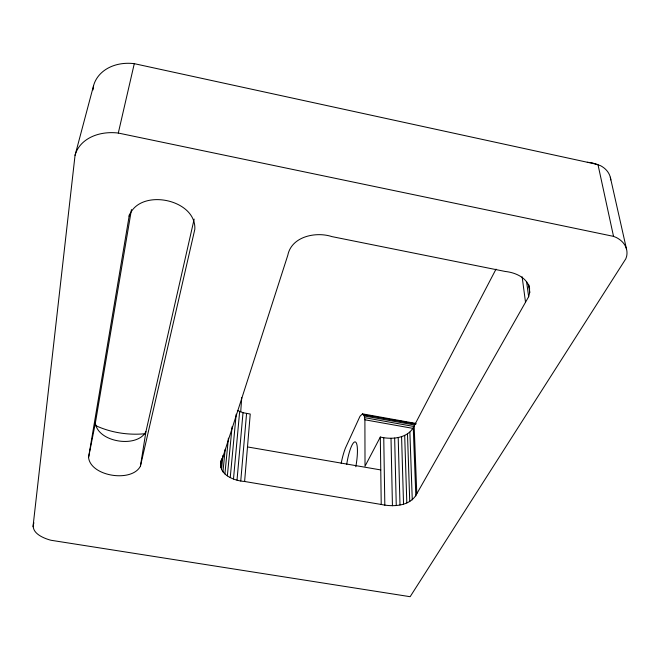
<?xml version="1.0" encoding="UTF-8"?>
<svg xmlns="http://www.w3.org/2000/svg" width="660" height="660" viewBox="0 0 660 660"><rect width="100%" height="100%" fill="white"/><g stroke="black" fill="none" stroke-linecap="round" stroke-linejoin="round"><path stroke-width="0.99" d="M241.741 397.633L240.71 411.832M529.229 286.019L529.724 292.446L528.643 296.744L416.79 493.771C410.421 506.278 393.327 507.061 381.224 504.463L244.612 481.486C233.805 480.777 217.536 474.301 220.993 460.73M244.612 481.486L250.239 414.043L243.012 412.706L237.344 410.446M240.751 480.983L246.568 413.539M237.014 480.15L243.012 412.706M233.483 479.003L239.654 411.543M230.233 477.568L236.189 414.175M227.353 475.868L232.072 426.772M224.895 473.962L228.41 438.141M222.94 471.867L225.184 449.336M220.671 467.354L221.496 459.154M220.786 462.751L221.966 458.527M221.512 469.656L222.956 455.301M33 526.771L75.05 155.314L93.514 85.833A41.728 33.124 17.6 0 1 134.285 63.665L597.976 164.579L613.528 236.371L616.308 237.517A32.315 21.978 -11.8 0 1 626.62 256.393L625.82 258.794L410.14 596.698L51.018 540.268C43.428 538.296 30.096 532.793 33.907 522.753M93.01 89.925L93.514 85.833M129.467 214.22L88.555 457.462C90.643 476.454 131.843 482.806 140.423 466.174L145.926 431.648L194.155 219.103M88.555 457.462L95.386 422.944L131.456 209.566M140.423 466.174L194.824 229.292C196.474 198.825 139.177 187.448 129.063 216.233M75.05 155.314A44.542 33.404 15.4 0 1 118.297 133.048L134.285 63.665M221.76 460.548L287.801 255.255C291.547 236.321 316.016 231.396 331.922 236.61L505.18 271.458C515.402 272.498 527.769 277.736 529.658 289.08M341.179 463.337A27.291 5.668 -80.6 0 1 345.411 448.099L359.997 416.278L362.497 413.861L364.303 415.981L364.897 419.793L365.021 466.207L380.317 437.035C392.024 439.865 408.631 438.347 414.166 425.89L496.023 269.14M145.926 431.648C137.099 448.561 97.54 442.233 95.386 422.944M145.027 433.736C128.048 435.369 110.649 432.605 95.172 425.386M587.309 162.261L592.094 162.814L600.6 165.718A30.368 21.953 -14 0 1 610.78 179.924M247.5 446.935L380.762 469.936M364.303 415.981L414.538 424.982M364.666 417.673L414.034 426.5M364.897 419.793L413.374 428.456M362.497 413.861L416.064 423.464M363.734 414.538L365.747 414.901M370.788 415.8L372.809 416.163M392.964 419.776L394.977 420.139M400.018 421.039L402.031 421.402M404.044 421.765L406.065 422.128M411.097 423.027L413.119 423.39M363.808 414.777L415.915 424.116M118.297 133.048L613.528 236.371M610.318 177.235L626.505 249.092M528.602 284.278L529.724 292.446M526.556 281.44L528.643 296.744M522.118 276.754L525.517 302.247M414.166 425.89L416.79 493.771M413.267 428.101L415.833 495.916M409.876 432.135L412.269 499.826M407.484 433.867L409.745 501.501M404.695 435.353L406.816 502.936M401.577 436.565L403.54 504.1M398.203 437.473L399.993 504.966M394.655 438.058L396.264 505.519M391.009 438.314L392.436 505.75M383.757 437.794L384.829 505.213M380.317 437.035L381.224 504.463M346.69 464.5A22.151 4.694 -80.6 0 1 355.253 441.911A22.151 4.694 -80.6 0 1 355.798 466.752"/></g></svg>
